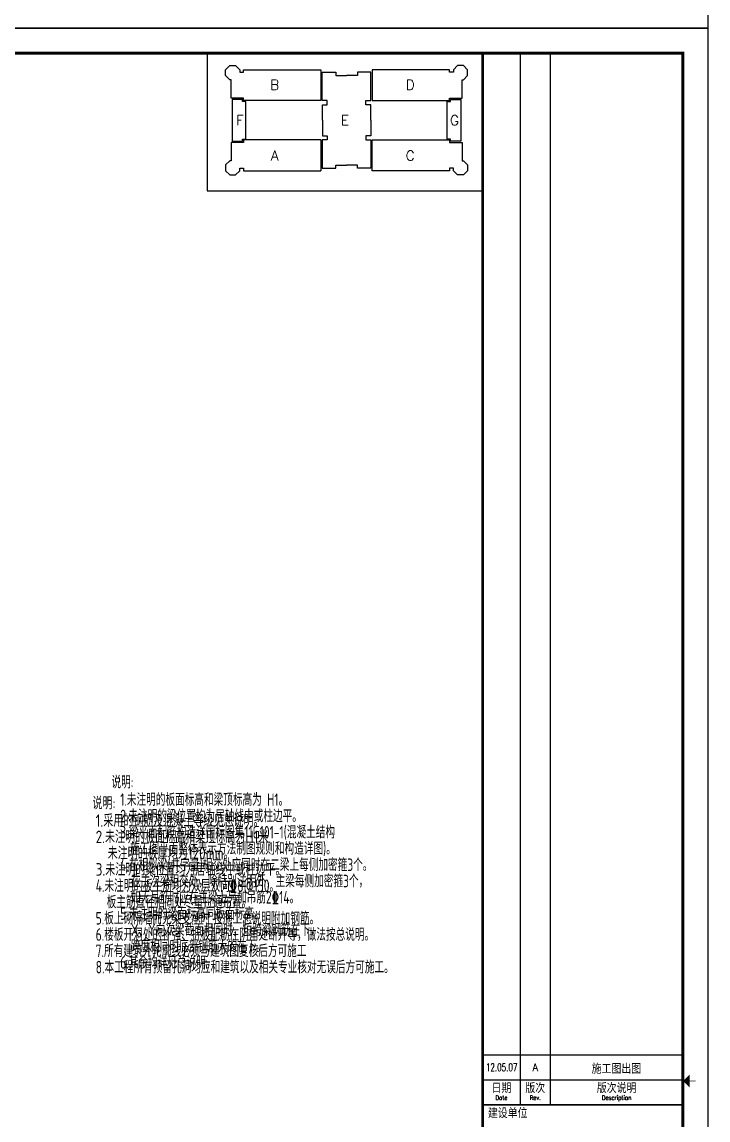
# Model space of a CAD drawing. Header units: millimetres. Extents: x 2998490 to 15040601, y 444546 to 7822218.
# Drawn here: x 14453031 to 14480429, y 7442157 to 7486009 of the extents above; entities that cross this region are included whole.
import ezdxf
from ezdxf.enums import TextEntityAlignment as Align

# ---------------------------------------------------------------- set-up
doc = ezdxf.new("R2010")
doc.units = ezdxf.units.MM
doc.header["$LTSCALE"] = 2000
for name, color, linetype in [('3-ban', 84, 'Continuous'), ('3-liang-R截面-X', 50, 'Continuous'), ('图框', 7, 'Continuous')]:
    doc.layers.add(name, color=color, linetype=linetype)
doc.styles.add('TKZ1_tjhts.shx', font='tjromant.shx', dxfattribs={"bigfont": 'tjhts.shx'})
doc.styles.add('TKZ2_tjkts.shx', font='tjromant.shx', dxfattribs={"bigfont": 'tjkts.shx'})
doc.styles.add('TSSD_Rein', font='Tssdeng.shx', dxfattribs={"width": 0.7, "bigfont": 'hztxt.shx'})

# ---------------------------------------------------------------- blocks, each defined once
blk = doc.blocks.new('TJAD_TK_A0')
at = {"layer": '图框'}
for p, q in [((2162, 399.3), (973, 399.3)), ((2162, -441.7), (2162, 399.3)), ((2087, 389.3), (2087, -30.7)), ((2099, 389.3), (2099, -30.7)), ((2072, -10.7), (2152, -10.7)), ((2072, -20.7), (2152, -20.7)), ((2072, -30.7), (2152, -30.7)), ((973, -441.7), (2162, -441.7))]:
    blk.add_line(p, q, dxfattribs=at)
at = {"layer": '图框', "const_width": 1.2}
blk.add_lwpolyline([(2152, -431.7), (2152, 389.3), (998, 389.3), (998, -431.7)], close=True, dxfattribs=at)
at = {"layer": '图框'}
for points, const_width in [([(2072, 389.3), (2072, -431.7)], 1), ([(2154.61, -21.2), (2157.11, -21.2)], 0.3), ([(2072, -30.7), (2152, -30.7)], 0.6)]:
    blk.add_lwpolyline(points, dxfattribs=dict(at, const_width=const_width))
blk.add_solid([(2154.61, -23.7), (2154.61, -18.7), (2152.11, -21.2)], dxfattribs=at)
at = {"layer": '图框', "style": 'TKZ2_tjkts.shx'}
for s, p in [('日期', (2079.5, -24.16)), ('版次', (2093, -24.16)), ('版次说明', (2125.5, -24.16)), ('建设单位', (2082, -34.16))]:
    blk.add_text(s, height=3.6, dxfattribs=at).set_placement(p, align=Align.MIDDLE_CENTER)
at = {"layer": '图框', "style": 'TKZ2_tjkts.shx', "width": 0.8}
for s, p in [('Date', (2079.5, -27.86)), ('Rev.', (2093, -27.86)), ('Description', (2125.5, -27.86))]:
    blk.add_text(s, height=1.8, dxfattribs=at).set_placement(p, align=Align.MIDDLE_CENTER)

msp = doc.modelspace()

# ---------------------------------------------------------------- linework, layer by layer
at = {"layer": '图框'}
for p, q in [((14464972.2, 7484097.5), (14464972.2, 7482867.5)), ((14467015.3, 7484097.5), (14467015.3, 7482867.5)), ((14465028.7, 7482082.5), (14465028.7, 7481467.5)), ((14461878.7, 7481197.5), (14461378.7, 7481197.5)), ((14461378.7, 7481197.5), (14461378.7, 7480467.5)), ((14461878.7, 7481297.5), (14461878.7, 7481197.5)), ((14464972.2, 7481297.5), (14461878.7, 7481297.5)), ((14464972.2, 7481297.5), (14464972.2, 7480067.5)), ((14465223.7, 7481297.5), (14465021.2, 7481297.5)), ((14465021.2, 7481297.5), (14465021.2, 7480167.5)), ((14465028.7, 7481467.5), (14465223.7, 7481467.5)), ((14465223.7, 7481467.5), (14465223.7, 7481297.5)), ((14461325.6, 7480467.5), (14461158.7, 7480300.6)), ((14461158.7, 7480300.6), (14461158.7, 7480064.5)), ((14461378.7, 7480467.5), (14461325.6, 7480467.5)), ((14465558.7, 7480167.5), (14465558.7, 7480292.5)), ((14465558.7, 7480292.5), (14465993.7, 7480292.5)), ((14461158.7, 7480064.5), (14461325.7, 7479897.5)), ((14461325.7, 7479897.5), (14461561.8, 7479897.5)), ((14461561.8, 7479897.5), (14461728.8, 7480064.5)), ((14461728.8, 7480064.5), (14461728.8, 7480167.5)), ((14461728.8, 7480167.5), (14461878.7, 7480167.5)), ((14461878.7, 7480167.5), (14461878.7, 7480067.5)), ((14461878.7, 7480067.5), (14464972.2, 7480067.5)), ((14465021.2, 7480167.5), (14465558.7, 7480167.5))]:
    msp.add_line(p, q, dxfattribs=at)
for points in [[(14460428.6, 7484763.6), (14460428.6, 7479263.6), (14471428.6, 7479263.6)], [(14464972.2, 7482867.5), (14461878.7, 7482867.5), (14461878.7, 7482967.5), (14461378.7, 7482967.5), (14461378.7, 7483697.5), (14461325.6, 7483697.5), (14461158.7, 7483864.4), (14461158.7, 7484100.5), (14461325.7, 7484267.5), (14461561.8, 7484267.5), (14461728.8, 7484100.5), (14461728.8, 7483997.5), (14461878.7, 7483997.5), (14461878.7, 7484097.5), (14464972.2, 7484097.5)], [(14467015.3, 7482867.5), (14470108.7, 7482867.5), (14470108.7, 7482967.5), (14470608.7, 7482967.5), (14470608.7, 7483697.5), (14470661.9, 7483697.5), (14470828.8, 7483864.4), (14470828.8, 7484100.5), (14470661.8, 7484267.5), (14470425.7, 7484267.5), (14470258.7, 7484100.5), (14470258.7, 7483997.5), (14470108.7, 7483997.5), (14470108.7, 7484097.5), (14467015.3, 7484097.5)], [(14465028.7, 7482082.5), (14465028.7, 7482697.5), (14465223.7, 7482697.5), (14465223.7, 7482867.5), (14465021.2, 7482867.5), (14465021.2, 7483997.5)], [(14465021.2, 7483997.5), (14465558.7, 7483997.5), (14465558.7, 7483872.5), (14465993.7, 7483872.5)], [(14466966.2, 7483997.5), (14466428.7, 7483997.5), (14466428.7, 7483872.5), (14465993.7, 7483872.5)], [(14466958.7, 7482082.5), (14466958.7, 7482697.5), (14466763.7, 7482697.5), (14466763.7, 7482867.5), (14466966.2, 7482867.5), (14466966.2, 7483997.5)], [(14466958.7, 7482082.5), (14466958.7, 7481467.5), (14466763.7, 7481467.5), (14466763.7, 7481297.5), (14466966.2, 7481297.5), (14466966.2, 7480167.5), (14466428.7, 7480167.5), (14466428.7, 7480292.5), (14465993.7, 7480292.5)], [(14467015.3, 7480067.5), (14467015.3, 7481297.5), (14470108.7, 7481297.5), (14470108.7, 7481197.5), (14470608.7, 7481197.5), (14470608.7, 7480467.5), (14470661.9, 7480467.5), (14470828.8, 7480300.6), (14470828.8, 7480064.5), (14470661.8, 7479897.5), (14470425.7, 7479897.5), (14470258.7, 7480064.5), (14470258.7, 7480167.5), (14470108.7, 7480167.5), (14470108.7, 7480067.5), (14467015.3, 7480067.5)]]:
    msp.add_lwpolyline(points, dxfattribs=at)
for points in [[(14461427.2, 7481246.4), (14461842.6, 7481246.4), (14461842.6, 7481329.6), (14461977.2, 7481329.6), (14461977.2, 7482835.4), (14461842.6, 7482835.4), (14461842.6, 7482918.6), (14461427.2, 7482918.6)], [(14470560.3, 7481246.4), (14470144.8, 7481246.4), (14470144.8, 7481329.6), (14470010.3, 7481329.6), (14470010.3, 7482835.4), (14470144.8, 7482835.4), (14470144.8, 7482918.6), (14470560.3, 7482918.6)]]:
    msp.add_lwpolyline(points, close=True, dxfattribs=at)

# ---------------------------------------------------------------- block references
at = {"layer": '图框', "xscale": 100, "yscale": 100, "zscale": 100}
for p in [(14264228.6, 7529933.9), (14264228.6, 7445833.9)]:
    msp.add_blockref('TJAD_TK_A0', p, dxfattribs=at)

# ---------------------------------------------------------------- texts
at = {"layer": '3-ban', "color": 2, "style": 'TSSD_Rein', "width": 0.8}
msp.add_text('说明:', height=500, rotation=359.99419, dxfattribs=at).set_placement((14455844.7, 7454564.5))
at = {"layer": '3-ban', "style": 'TSSD_Rein'}
for s, width, p in [('1.采用的钢筋及混凝土等级见总说明。', 0.8, (14455975.5, 7453864.4)), ('2.未注明的板面标高和梁顶标高为H1米,', 0.8, (14455975.4, 7453214.4)), ('未注明的板厚均为120mm。', 0.8, (14456453, 7452564.4)), ('3.未注明的粱位置均为居轴线中或柱边平。', 0.8, (14455975.5, 7451914.4)), ('4.未注明的板主筋均为双层双向%%1328@150。', 0.7, (14455975.5, 7451264.4)), ('板主筋直径相同处尽量拉通布置。', 0.7, (14456412.8, 7450614.4)), ('5.板上砌隔墙而无梁支承时,按施工总说明附加钢筋。', 0.7, (14455975.5, 7449964.4)), ('6.楼板开洞处的补强、折板配筋在阴角处断开等，做法按总说明。', 0.7, (14455975.5, 7449314.4)), ('7.所有建筑外轮廓线必须与建筑图复核后方可施工', 0.7, (14455975.5, 7448664.4)), ('8.本工程所有预留孔洞均应和建筑以及相关专业核对无误后方可施工。', 0.7, (14455975.5, 7448014.4))]:
    msp.add_text(s, height=500, rotation=359.99419, dxfattribs=dict(at, width=width)).set_placement(p)
at = {"layer": '3-liang-R截面-X', "color": 2, "style": 'TSSD_Rein', "width": 0.7}
msp.add_text('说明:', height=500, rotation=359.99419, dxfattribs=at).set_placement((14456604.8, 7455402))
at = {"layer": '3-liang-R截面-X', "style": 'TSSD_Rein', "width": 0.7}
for s, p in [('1.未注明的板面标高和梁顶标高为 H1。', (14456954, 7454702)), ('2.未注明的粱位置均为居轴线中或柱边平。', (14456954, 7454052)), ('3.梁平面配筋构造详国标图集11G101-1(混凝土结构', (14456954, 7453402)), ('施工图平面整体表示方法制图规则和构造详图)。', (14457355.2, 7452752)), ('4.在相似梁(井字量)相交处应同时在二梁上每侧加密箍3个。', (14456954, 7452102)), ('在主次梁相交处，除特别注明外，主梁每侧加密箍3个，', (14457382.7, 7451452)), ('如无吊筋时应在主梁上另加吊筋2%%13214。', (14457382.7, 7450802)), ('5.未注明的梁面标高同板面标高。', (14456954, 7450152)), ('X、Y向次梁截面相同时，短跨梁钢筋在下，', (14457382.7, 7449502)), ('跨度相同时底部钢筋大的在下。', (14457382.7, 7448852)), ('6.其余均详见总说明。', (14456954, 7448202))]:
    msp.add_text(s, height=500, rotation=359.99419, dxfattribs=at).set_placement(p)
at = {"layer": '图框', "style": 'TKZ1_tjhts.shx'}
for s, height, p in [('B', 400, (14463122.6, 7483499)), ('D', 400, (14468534.2, 7483499)), ('F', 400, (14461732.2, 7482083.1)), ('E', 400, (14465932, 7482083.1)), ('G', 400, (14470302.3, 7482083.1)), ('A', 400, (14463122.6, 7480670.5)), ('C', 400, (14468534.2, 7480670.5)), ('A', 300, (14473528.6, 7444263.6)), ('施工图出图', 360, (14476768.1, 7444190.3))]:
    msp.add_text(s, height=height, dxfattribs=at).set_placement(p, align=Align.MIDDLE_CENTER)
at = {"layer": '图框', "style": 'TKZ1_tjhts.shx', "width": 0.7}
msp.add_text('12.05.07', height=300, dxfattribs=at).set_placement((14472186.4, 7444263.6), align=Align.MIDDLE_CENTER)

doc.saveas('drawing.dxf')
